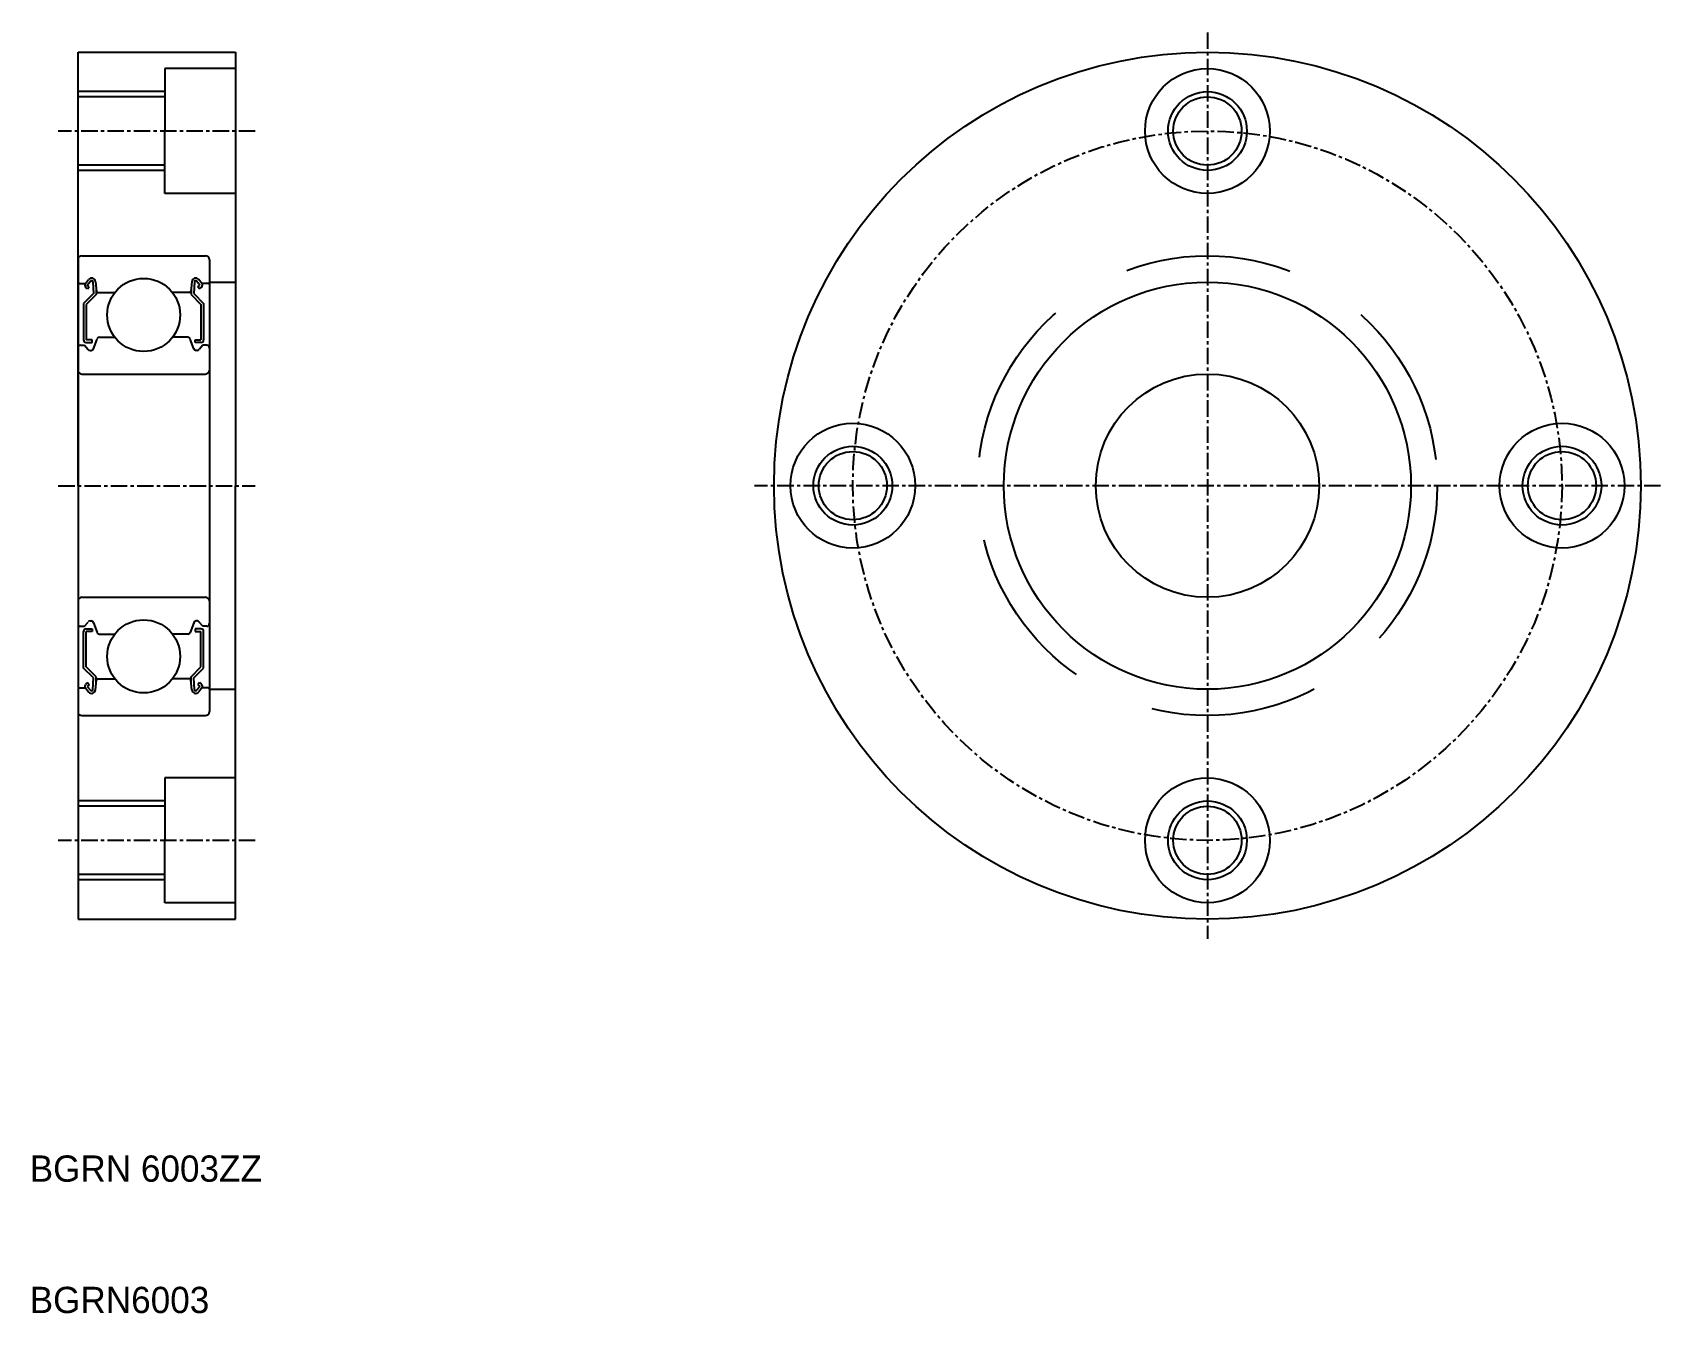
# Model space of a CAD drawing. Extents: x 114 to 238, y 38 to 136.
import ezdxf

# ---------------------------------------------------------------- set-up
doc = ezdxf.new("R2010")
doc.units = 0
doc.linetypes.add('CENTER', pattern=[2, 1.25, -0.25, 0.25, -0.25])
doc.linetypes.add('DASHED', pattern=[19.05, 12.7, -6.35])
doc.layers.get('0').update_dxf_attribs({"linetype": 'CONTINUOUS'})
doc.layers.add('CENTER', color=1, linetype='CENTER')

msp = doc.modelspace()

# ---------------------------------------------------------------- linework, layer by layer
for p, q in [((117.95, 101.19), (117.95, 134.19)), ((117.95, 134.19), (129.95, 134.19)), ((129.95, 134.19), (129.95, 101.19)), ((124.55, 132.94), (124.55, 128.19)), ((129.95, 132.94), (124.55, 132.94)), ((124.55, 130.79), (117.95, 130.79)), ((124.55, 123.44), (124.55, 128.19)), ((124.55, 125.59), (117.95, 125.59)), ((129.95, 123.44), (124.55, 123.44)), ((117.95, 118.39), (117.95, 83.99)), ((118.25, 118.69), (127.65, 118.69)), ((127.95, 118.39), (127.95, 83.99)), ((118.05, 116.59), (118.51, 116.59)), ((118.51, 116.59), (118.76, 116.88)), ((118.66, 116.46), (118.91, 116.76)), ((119.09, 116.7), (119.13, 115.82)), ((119.28, 116.72), (119.35, 115.98)), ((126.61, 116.72), (126.54, 115.98)), ((126.81, 116.7), (126.76, 115.82)), ((127.23, 116.46), (126.98, 116.76)), ((127.39, 116.59), (127.14, 116.88)), ((127.85, 116.59), (127.39, 116.59)), ((127.95, 116.69), (129.95, 116.69)), ((119.13, 115.82), (118.38, 115.07)), ((118.68, 116.18), (118.53, 116.3)), ((119.33, 115.74), (118.58, 114.99)), ((118.81, 116.33), (118.66, 116.46)), ((118.68, 116.18), (118.81, 116.33)), ((119.33, 116.21), (119.33, 115.74)), ((119.45, 115.89), (120.75, 115.89)), ((126.44, 115.89), (125.14, 115.89)), ((126.56, 116.21), (126.56, 115.74)), ((126.56, 115.74), (127.31, 114.99)), ((126.76, 115.82), (127.51, 115.07)), ((127.08, 116.33), (127.23, 116.46)), ((127.21, 116.18), (127.08, 116.33)), ((127.21, 116.18), (127.36, 116.3)), ((118.38, 115.07), (118.38, 112.29)), ((118.58, 114.99), (118.58, 112.29)), ((127.31, 114.99), (127.31, 112.29)), ((127.51, 115.07), (127.51, 112.29)), ((118.15, 111.89), (118.45, 111.89)), ((118.45, 111.89), (118.72, 111.56)), ((119.03, 112.29), (118.58, 112.29)), ((118.58, 112.09), (119.03, 112.09)), ((119.03, 112.09), (119.03, 112.29)), ((119.13, 111.62), (119.4, 112.35)), ((119.58, 112.49), (120.75, 112.49)), ((126.31, 112.49), (125.14, 112.49)), ((126.76, 111.62), (126.5, 112.35)), ((126.86, 112.09), (126.86, 112.29)), ((126.86, 112.29), (127.31, 112.29)), ((127.31, 112.09), (126.86, 112.09)), ((127.45, 111.89), (127.17, 111.56)), ((127.75, 111.89), (127.45, 111.89)), ((118.87, 111.49), (118.94, 111.49)), ((127.02, 111.49), (126.95, 111.49)), ((118.25, 109.69), (127.65, 109.69)), ((117.95, 101.19), (117.95, 68.19)), ((129.95, 68.19), (129.95, 101.19)), ((118.25, 92.69), (127.65, 92.69)), ((118.45, 90.49), (118.72, 90.81)), ((118.87, 90.89), (118.94, 90.89)), ((119.13, 90.75), (119.4, 90.02)), ((126.76, 90.75), (126.5, 90.02)), ((127.02, 90.89), (126.95, 90.89)), ((127.45, 90.49), (127.17, 90.81)), ((118.15, 90.49), (118.45, 90.49)), ((118.38, 87.3), (118.38, 90.09)), ((118.58, 90.29), (119.03, 90.29)), ((118.58, 87.39), (118.58, 90.09)), ((119.03, 90.09), (118.58, 90.09)), ((119.03, 90.29), (119.03, 90.09)), ((119.58, 89.89), (120.75, 89.89)), ((126.31, 89.89), (125.14, 89.89)), ((126.86, 90.29), (126.86, 90.09)), ((127.31, 90.29), (126.86, 90.29)), ((126.86, 90.09), (127.31, 90.09)), ((127.31, 87.39), (127.31, 90.09)), ((127.75, 90.49), (127.45, 90.49)), ((127.51, 87.3), (127.51, 90.09)), ((119.13, 86.55), (118.38, 87.3)), ((119.33, 86.64), (118.58, 87.39)), ((126.56, 86.64), (127.31, 87.39)), ((126.76, 86.55), (127.51, 87.3)), ((118.05, 85.79), (118.51, 85.79)), ((118.51, 85.79), (118.76, 85.49)), ((118.68, 86.2), (118.53, 86.07)), ((118.81, 86.04), (118.66, 85.91)), ((118.66, 85.91), (118.91, 85.62)), ((118.68, 86.2), (118.81, 86.04)), ((119.09, 85.68), (119.13, 86.55)), ((119.28, 85.65), (119.35, 86.39)), ((119.33, 86.17), (119.33, 86.64)), ((119.45, 86.49), (120.75, 86.49)), ((126.44, 86.49), (125.14, 86.49)), ((126.61, 85.65), (126.54, 86.39)), ((126.56, 86.17), (126.56, 86.64)), ((126.81, 85.68), (126.76, 86.55)), ((127.23, 85.91), (126.98, 85.62)), ((127.21, 86.2), (127.08, 86.04)), ((127.08, 86.04), (127.23, 85.91)), ((127.39, 85.79), (127.14, 85.49)), ((127.21, 86.2), (127.36, 86.07)), ((127.85, 85.79), (127.39, 85.79)), ((127.95, 85.69), (129.95, 85.69)), ((118.25, 83.69), (127.65, 83.69)), ((120.75, 83.69), (120.75, 83.69)), ((122.95, 83.69), (122.95, 83.69)), ((124.55, 78.94), (124.55, 74.19)), ((129.95, 78.94), (124.55, 78.94)), ((124.55, 76.79), (117.95, 76.79)), ((124.55, 69.44), (124.55, 74.19)), ((124.55, 71.59), (117.95, 71.59)), ((129.95, 69.44), (124.55, 69.44)), ((117.95, 68.19), (129.95, 68.19))]:
    msp.add_line(p, q)
at = {"color": 3}
for p, q in [((124.55, 131.19), (117.95, 131.19)), ((124.55, 125.19), (117.95, 125.19)), ((124.55, 77.19), (117.95, 77.19)), ((124.55, 71.19), (117.95, 71.19))]:
    msp.add_line(p, q, dxfattribs=at)
for centre, radius in [((203.95, 101.19), 33), ((203.95, 128.19), 4.75), ((203.95, 128.19), 2.6), ((122.95, 114.19), 2.78), ((203.95, 101.19), 15.5), ((203.95, 101.19), 8.5), ((176.95, 101.19), 4.75), ((230.95, 101.19), 4.75), ((176.95, 101.19), 2.6), ((230.95, 101.19), 2.6), ((122.95, 88.19), 2.78), ((203.95, 74.19), 4.75), ((203.95, 74.19), 2.6)]:
    msp.add_circle(centre, radius)
for centre in [(203.95, 128.19), (176.95, 101.19), (230.95, 101.19), (203.95, 74.19)]:
    msp.add_circle(centre, 3, dxfattribs=at)
at = {"color": 3, "linetype": 'DASHED'}
msp.add_circle((203.95, 101.19), 17.5, dxfattribs=at)
for centre, radius, start, end in [((118.25, 118.39), 0.3, 90, 180), ((127.65, 118.39), 0.3, 0, 90), ((118.05, 116.69), 0.1, 180, 270), ((118.66, 116.46), 0.2, 140.0031, 230.0823), ((118.99, 116.69), 0.3, 4.9968, 140.0031), ((118.99, 116.69), 0.1, 2.8198, 140.0012), ((126.91, 116.69), 0.3, 39.9969, 175.0032), ((126.91, 116.69), 0.1, 39.9988, 177.1802), ((127.23, 116.46), 0.2, 309.9177, 39.9969), ((127.85, 116.69), 0.1, 270, 0), ((119.45, 115.99), 0.1, 184.9968, 270), ((126.44, 115.99), 0.1, 270, 355.0032), ((118.15, 111.69), 0.2, 90, 180), ((118.58, 112.29), 0.2, 180, 270), ((118.94, 111.69), 0.2, 270, 339.9921), ((119.58, 112.29), 0.2, 90, 159.9921), ((126.31, 112.29), 0.2, 20.0079, 90), ((126.95, 111.69), 0.2, 200.0079, 270), ((127.31, 112.29), 0.2, 270, 0), ((127.75, 111.69), 0.2, 0, 90), ((118.87, 111.69), 0.2, 219.9947, 270), ((127.02, 111.69), 0.2, 270, 320.0053), ((118.25, 109.99), 0.3, 180, 270), ((127.65, 109.99), 0.3, 270, 0), ((118.25, 92.39), 0.3, 90, 180), ((127.65, 92.39), 0.3, 0, 90), ((118.15, 90.69), 0.2, 180, 270), ((118.87, 90.69), 0.2, 90, 140.0053), ((118.94, 90.69), 0.2, 20.0079, 90), ((126.95, 90.69), 0.2, 90, 159.9921), ((127.02, 90.69), 0.2, 39.9947, 90), ((127.75, 90.69), 0.2, 270, 0), ((118.58, 90.09), 0.2, 90, 180), ((119.58, 90.09), 0.2, 200.0079, 270), ((126.31, 90.09), 0.2, 270, 339.9921), ((127.31, 90.09), 0.2, 0, 90), ((118.05, 85.69), 0.1, 90, 180), ((118.66, 85.91), 0.2, 129.9177, 219.9969), ((118.99, 85.68), 0.3, 219.9969, 355.0032), ((118.99, 85.68), 0.1, 219.9988, 357.1802), ((119.45, 86.39), 0.1, 90, 175.0032), ((126.44, 86.39), 0.1, 4.9968, 90), ((126.91, 85.68), 0.3, 184.9968, 320.0031), ((126.91, 85.68), 0.1, 182.8198, 320.0012), ((127.23, 85.91), 0.2, 320.0031, 50.0823), ((127.85, 85.69), 0.1, 0, 90), ((118.25, 83.99), 0.3, 180, 270), ((127.65, 83.99), 0.3, 270, 0)]:
    msp.add_arc(centre, radius, start, end)
at = {"layer": 'CENTER', "color": 1, "linetype": 'CENTER'}
for p, q in [((203.95, 135.69), (203.95, 66.69)), ((131.45, 128.19), (116.45, 128.19)), ((116.45, 101.19), (131.45, 101.19)), ((238.45, 101.19), (169.45, 101.19)), ((131.45, 74.19), (116.45, 74.19))]:
    msp.add_line(p, q, dxfattribs=at)
msp.add_circle((203.95, 101.19), 27, dxfattribs=at)

# ---------------------------------------------------------------- texts
for s, p in [('BGRN 6003ZZ', (114.27, 48.2)), ('BGRN6003', (114.27, 38.2))]:
    msp.add_text(s, height=2).set_placement(p)

doc.saveas('drawing.dxf')
